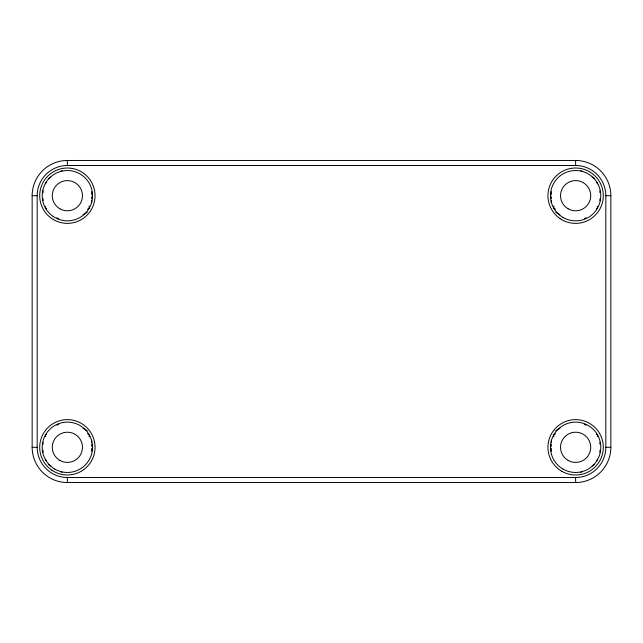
<?xml version="1.0" encoding="UTF-8"?>
<svg xmlns="http://www.w3.org/2000/svg" width="643" height="643" viewBox="0 0 643 643"><rect width="100%" height="100%" fill="white"/><g stroke="black" fill="none" stroke-linecap="round" stroke-linejoin="round"><path stroke-width="0.96" d="M48.281 178.658L50.885 177.155M60.434 171.641L62.17 170.636M45.589 183.858L45.589 183.118L46.642 182.508M45.323 208.428L45.589 206.339M87.488 209.24L89.168 208.276L89.168 206.033M83.003 214.738L87.344 212.238M56.962 425.256L58.698 424.251M45.589 436.661L45.589 434.724L46.642 434.113M45.516 459.922L46.642 460.492M89.168 436.967L89.168 434.724L89.707 434.411M553.293 208.589L553.832 208.276L553.832 206.033M596.358 182.508L597.484 183.078M596.358 208.887L597.411 208.276L597.411 206.339M584.302 218.749L586.038 217.744M555.656 430.762L559.997 428.262M553.832 436.967L553.832 434.724L555.512 433.76M597.411 436.661L597.677 434.572M596.358 460.492L597.411 459.882L597.411 459.142M580.83 472.364L582.566 471.359M592.115 465.845L594.719 464.342M67.378 160.469L575.622 160.469A35.228 35.228 0 0 1 610.85 195.697L610.85 447.303A35.228 35.228 0 0 1 575.622 482.531L67.378 482.531A35.228 35.228 0 0 1 32.15 447.303L32.15 195.697A35.228 35.228 0 0 1 67.378 160.469L67.378 165.5A30.197 30.197 0 0 0 37.181 195.697L32.15 195.697M67.378 165.5L575.622 165.5A30.197 30.197 0 0 1 605.819 195.697L605.819 447.303A30.197 30.197 0 0 1 575.622 477.5L67.378 477.5A30.197 30.197 0 0 1 37.181 447.303L37.181 195.697M605.819 195.697L610.85 195.697M32.15 447.303L37.181 447.303M605.819 447.303L610.85 447.303M580.83 170.636L582.566 171.641M592.115 177.155L594.719 178.658M553.832 208.276L555.512 209.24M555.656 212.238L559.997 214.738M584.302 424.251L586.038 425.256M596.358 434.113L597.411 434.724M553.293 434.411L553.832 434.724M89.168 208.276L89.707 208.589M45.589 208.276L46.642 208.887M56.962 217.744L58.698 218.749M83.003 428.262L87.344 430.762M87.488 433.76L89.168 434.724M48.281 464.342L50.885 465.845M60.434 471.359L62.17 472.364M599.927 190.682L599.927 192.691M599.927 198.703L599.927 200.704M599.927 442.296L599.927 444.297M599.927 450.309L599.927 452.318M597.411 183.118L597.411 183.858M575.622 160.469L575.622 165.5M575.622 477.5L575.622 482.531M551.316 191.686L551.316 194.692M551.316 196.702L551.316 198.703M551.316 200.704L551.316 202.714M551.316 440.286L551.316 442.296M551.316 444.297L551.316 446.298M551.316 448.308L551.316 451.314M91.684 191.686L91.684 194.692M91.684 196.702L91.684 198.703M91.684 200.704L91.684 202.714M91.684 440.286L91.684 442.296M91.684 444.297L91.684 446.298M91.684 448.308L91.684 451.314M67.378 477.5L67.378 482.531M45.589 459.142L45.589 459.882M43.073 190.682L43.073 192.691M43.073 198.703L43.073 200.704M43.073 442.296L43.073 444.297M43.073 450.309L43.073 452.318M568.074 208.766A15.094 15.094 0 0 0 590.724 195.697A15.094 15.094 0 0 0 568.074 182.62A15.094 15.094 0 0 0 568.074 208.766M568.074 460.38A15.094 15.094 0 0 0 590.724 447.303A15.094 15.094 0 0 0 568.074 434.234A15.094 15.094 0 0 0 568.074 460.38M59.823 208.766A15.094 15.094 0 0 0 82.473 195.697A15.094 15.094 0 0 0 59.823 182.62A15.094 15.094 0 0 0 59.823 208.766M59.823 460.38A15.094 15.094 0 0 0 82.473 447.303A15.094 15.094 0 0 0 59.823 434.234A15.094 15.094 0 0 0 59.823 460.38M54.792 469.093A25.157 25.157 0 0 0 92.536 447.303A25.157 25.157 0 0 0 54.792 425.513A25.157 25.157 0 0 0 54.792 469.093M51.866 470.226A27.673 27.673 0 0 0 94.979 449.28A27.673 27.673 0 0 0 55.282 422.411A27.673 27.673 0 0 0 51.866 470.226M53.273 216.53A25.157 25.157 0 0 0 92.471 197.489A25.157 25.157 0 0 0 56.383 173.063A25.157 25.157 0 0 0 53.273 216.53M53.538 219.665A27.673 27.673 0 0 0 95.051 195.697A27.673 27.673 0 0 0 53.538 171.729A27.673 27.673 0 0 0 53.538 219.665M563.043 469.093A25.157 25.157 0 0 0 600.787 447.303A25.157 25.157 0 0 0 563.043 425.513A25.157 25.157 0 0 0 563.043 469.093M561.789 471.271A27.673 27.673 0 0 0 603.303 447.303A27.673 27.673 0 0 0 561.789 423.335A27.673 27.673 0 0 0 561.789 471.271M563.043 217.487A25.157 25.157 0 0 0 600.787 195.697A25.157 25.157 0 0 0 563.043 173.907A25.157 25.157 0 0 0 563.043 217.487M560.109 218.62A27.673 27.673 0 0 0 603.23 197.666A27.673 27.673 0 0 0 563.533 170.797A27.673 27.673 0 0 0 560.109 218.62"/></g></svg>
